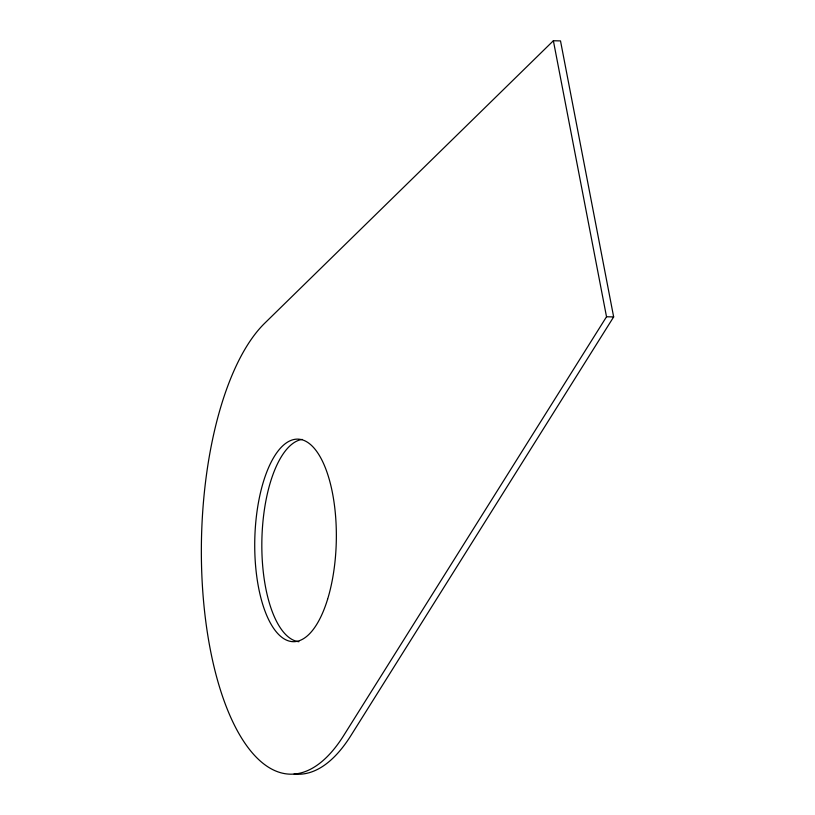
<?xml version="1.0" encoding="UTF-8"?>
<svg xmlns="http://www.w3.org/2000/svg" width="815" height="815" viewBox="0 0 815 815"><rect width="100%" height="100%" fill="white"/><g stroke="black" fill="none" stroke-linecap="round" stroke-linejoin="round"><path stroke-width="1.22" d="M553.375 40.75L606.523 316.77L343.798 735.375A233.762 94.061 -88.7 0 1 210.178 648.872A233.762 94.061 -88.7 0 1 264.468 323.463L553.375 40.75L560.506 40.903L613.654 316.923L350.929 735.538A233.762 94.061 -88.7 0 1 294.083 774.016M606.523 316.77L613.654 316.923M298.932 641.711A101.294 40.76 -88.7 0 1 261.86 541.058A101.294 40.76 -88.7 0 1 302.233 439.417M327.61 599.219A101.294 40.76 -88.7 0 0 301.285 439.57A101.294 40.76 -88.7 0 0 257.632 582.348A101.294 40.76 -88.7 0 0 327.61 599.219"/></g></svg>
